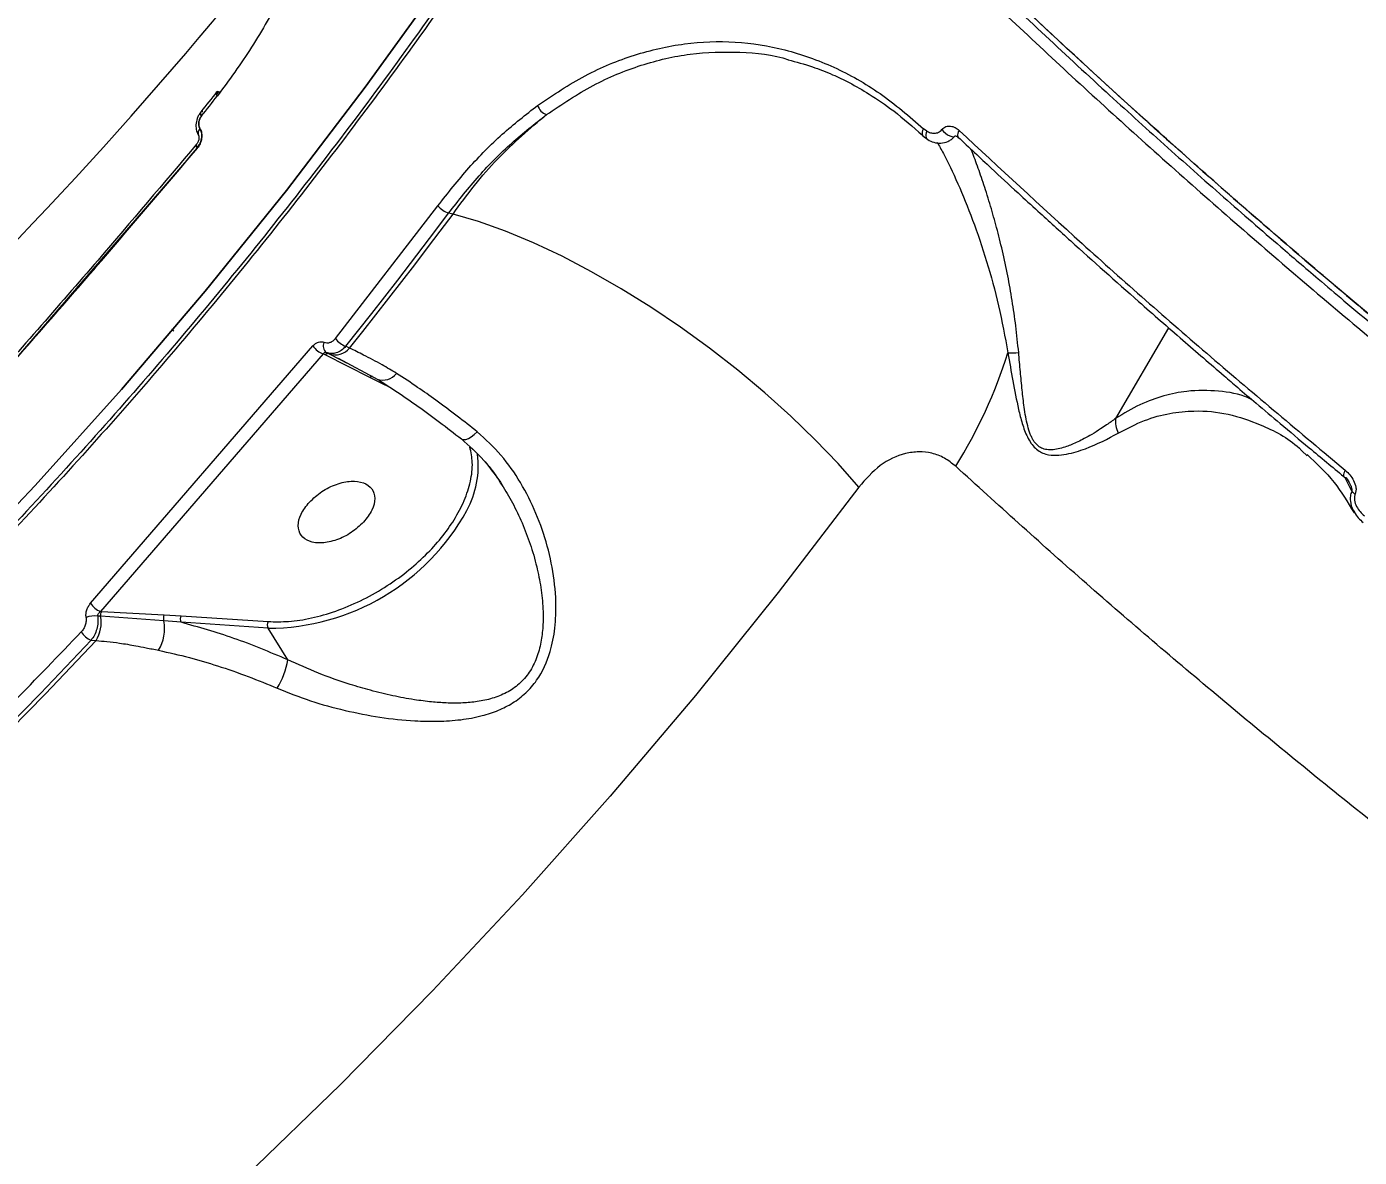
# Model space of a CAD drawing. Header units: millimetres. Extents: x -7083 to 7374, y -8368 to 7509.
# Drawn here: x 2351 to 2493.1, y -2086.2 to -1965.7 of the extents above; entities that cross this region are included whole.
import ezdxf

# ---------------------------------------------------------------- set-up
doc = ezdxf.new("R2010")
doc.units = ezdxf.units.MM
for name, color, linetype in [('DIKOM_ОБЪЕКТ', 7, 'Continuous'), ('DIKOM_РАЗМЕР_ЗОНА', 7, 'Continuous'), ('DIKOM_РАЗМЕР_ОБЪЕКТА', 7, 'Continuous')]:
    doc.layers.add(name, color=color, linetype=linetype)
doc.styles.add('style1', font='arial.ttf', dxfattribs={"width": 0.8})
doc.dimstyles.new('1-50', dxfattribs={"dimtxt": 300, "dimasz": 200, "dimexe": 100, "dimexo": 0, "dimgap": 100, "dimtad": 1, "dimtxsty": 'style1', "dimcen": 200, "dimclrd": 7, "dimclre": 7, "dimclrt": 7, "dimadec": 1, "dimazin": 2, "dimtfac": 1, "dimtmove": 0, "dimatfit": 2, "dimfxl": 0, "dimlwd": 25, "dimlwe": 18, "dimarcsym": 0})

# ---------------------------------------------------------------- blocks, each defined once
blk = doc.blocks.new('*D10')
at = {"layer": 'Defpoints', "color": 0, "transparency": 16777216}
for p in [(-5583.43, 647.96), (4593.55, 648.92), (4593.55, -5902.54)]:
    blk.add_point(p, dxfattribs=at)
at = {"layer": 'DIKOM_РАЗМЕР_ОБЪЕКТА', "color": 7, "lineweight": 18, "transparency": 16777216}
for p, q in [((-5583.43, 647.96), (-5583.43, -6002.54)), ((4593.55, 648.92), (4593.55, -6002.54))]:
    blk.add_line(p, q, dxfattribs=at)
at = {"layer": 'DIKOM_РАЗМЕР_ОБЪЕКТА', "color": 7, "lineweight": 25, "transparency": 16777216}
blk.add_line((-5383.43, -5902.54), (4393.55, -5902.54), dxfattribs=at)
at = {"layer": 'DIKOM_РАЗМЕР_ОБЪЕКТА', "color": 7, "transparency": 16777216}
for points in [[(-5383.43, -5869.2), (-5383.43, -5935.87), (-5583.43, -5902.54)], [(4393.55, -5869.2), (4393.55, -5935.87), (4593.55, -5902.54)]]:
    blk.add_solid(points, dxfattribs=at)
at = {"layer": 'DIKOM_РАЗМЕР_ОБЪЕКТА', "color": 7, "transparency": 16777216, "insert": (-226.13, -5649.37), "char_height": 300, "attachment_point": 5, "style": 'style1'}
blk.add_mtext('10150', dxfattribs=at)
blk = doc.blocks.new('*D11')
at = {"layer": 'Defpoints', "color": 0, "transparency": 16777216}
for p in [(-321.71, 5509.06), (-348.71, -4811.52), (5568.58, -4811.52)]:
    blk.add_point(p, dxfattribs=at)
at = {"layer": 'DIKOM_РАЗМЕР_ОБЪЕКТА', "color": 7, "lineweight": 18, "transparency": 16777216}
for p, q in [((-321.71, 5509.06), (5668.58, 5509.06)), ((-348.71, -4811.52), (5668.58, -4811.52))]:
    blk.add_line(p, q, dxfattribs=at)
at = {"layer": 'DIKOM_РАЗМЕР_ОБЪЕКТА', "color": 7, "lineweight": 25, "transparency": 16777216}
blk.add_line((5568.58, 5309.06), (5568.58, -4611.52), dxfattribs=at)
at = {"layer": 'DIKOM_РАЗМЕР_ОБЪЕКТА', "color": 7, "transparency": 16777216}
for points in [[(5535.25, 5309.06), (5601.91, 5309.06), (5568.58, 5509.06)], [(5535.25, -4611.52), (5601.91, -4611.52), (5568.58, -4811.52)]]:
    blk.add_solid(points, dxfattribs=at)
at = {"layer": 'DIKOM_РАЗМЕР_ОБЪЕКТА', "color": 7, "transparency": 16777216, "insert": (5315.31, 775.23), "char_height": 300, "attachment_point": 5, "rotation": 90, "style": 'style1'}
blk.add_mtext('10300', dxfattribs=at)
blk = doc.blocks.new('*D12')
at = {"layer": 'Defpoints', "color": 0, "transparency": 16777216}
for p in [(-621.71, 7509.06), (-373.6, -6811.53), (7273.89, -6811.53)]:
    blk.add_point(p, dxfattribs=at)
at = {"layer": 'DIKOM_РАЗМЕР_ЗОНА', "color": 7, "lineweight": 18, "transparency": 16777216}
for p, q in [((-621.71, 7509.06), (7373.89, 7509.06)), ((-373.6, -6811.53), (7373.89, -6811.53))]:
    blk.add_line(p, q, dxfattribs=at)
at = {"layer": 'DIKOM_РАЗМЕР_ЗОНА', "color": 7, "lineweight": 25, "transparency": 16777216}
blk.add_line((7273.89, 7309.06), (7273.89, -6611.53), dxfattribs=at)
at = {"layer": 'DIKOM_РАЗМЕР_ЗОНА', "color": 7, "transparency": 16777216}
for points in [[(7240.56, 7309.06), (7307.22, 7309.06), (7273.89, 7509.06)], [(7240.56, -6611.53), (7307.22, -6611.53), (7273.89, -6811.53)]]:
    blk.add_solid(points, dxfattribs=at)
at = {"layer": 'DIKOM_РАЗМЕР_ЗОНА', "color": 7, "transparency": 16777216, "insert": (7020.62, 1288.25), "char_height": 300, "attachment_point": 5, "rotation": 90, "style": 'style1'}
blk.add_mtext('14300', dxfattribs=at)
blk = doc.blocks.new('*D13')
at = {"layer": 'Defpoints', "color": 0, "transparency": 16777216}
for p in [(6593.53, 996.24), (-7083.43, 647.96), (6593.53, -8268.31)]:
    blk.add_point(p, dxfattribs=at)
at = {"layer": 'DIKOM_РАЗМЕР_ЗОНА', "color": 7, "lineweight": 18, "transparency": 16777216}
for p, q in [((6593.53, 996.24), (6593.53, -8368.31)), ((-7083.43, 647.96), (-7083.43, -8368.31))]:
    blk.add_line(p, q, dxfattribs=at)
at = {"layer": 'DIKOM_РАЗМЕР_ЗОНА', "color": 7, "lineweight": 25, "transparency": 16777216}
blk.add_line((-6883.43, -8268.31), (6393.53, -8268.31), dxfattribs=at)
at = {"layer": 'DIKOM_РАЗМЕР_ЗОНА', "color": 7, "transparency": 16777216}
for points in [[(-6883.43, -8234.97), (-6883.43, -8301.64), (-7083.43, -8268.31)], [(6393.53, -8234.97), (6393.53, -8301.64), (6593.53, -8268.31)]]:
    blk.add_solid(points, dxfattribs=at)
at = {"layer": 'DIKOM_РАЗМЕР_ЗОНА', "color": 7, "transparency": 16777216, "insert": (322.1, -8015.03), "char_height": 300, "attachment_point": 5, "style": 'style1'}
blk.add_mtext('13650', dxfattribs=at)

msp = doc.modelspace()

# ---------------------------------------------------------------- linework, layer by layer
at = {"layer": 'DIKOM_ОБЪЕКТ', "color": 7, "linetype": 'Continuous', "lineweight": 15}
for p, q in [((2371.488, -1972.618), (2371.67, -1972.625)), ((2369.346, -1977.276), (2369.357, -1977.295)), ((2369.504, -1976.545), (2369.515, -1976.563)), ((2369.515, -1976.563), (2369.504, -1976.545)), ((2446.569, -1977.34), (2447.077, -1977.727)), ((2446.97, -1976.817), (2446.632, -1976.561)), ((2369.218, -1978.647), (2345.75, -2005.834)), ((2369.173, -1978.545), (2369.489, -1978.179)), ((2369.489, -1978.179), (2369.174, -1978.548)), ((2449.935, -1977.387), (2449.944, -1977.382)), ((2383.945, -1998.939), (2394.871, -1984.781)), ((2396.477, -1985.666), (2396.003, -1985.573)), ((2366.618, -1998.012), (2366.619, -1998.014)), ((2472.758, -1997.788), (2467.109, -2007.444)), ((2357.837, -2027.166), (2381.549, -1999.727)), ((2385.45, -1999.953), (2385.053, -1999.762)), ((2382.638, -2000.576), (2358.908, -2028.037)), ((2382.856, -2000.681), (2382.638, -2000.576)), ((2387.623, -2003.09), (2382.856, -2000.681)), ((2382.974, -2000.421), (2383.281, -2000.569)), ((2383.281, -2000.569), (2384.444, -2001.161)), ((2384.24, -2001.034), (2388.448, -2003.289)), ((2384.444, -2001.161), (2385.133, -2001.512)), ((2388.968, -2003.779), (2387.623, -2003.09)), ((2389.702, -2004.131), (2388.968, -2003.779)), ((2486.965, -2010.897), (2487.533, -2011.437)), ((2491.578, -2013.787), (2491.561, -2013.751)), ((2491.595, -2013.755), (2491.578, -2013.787)), ((2492.276, -2015.209), (2491.578, -2013.787)), ((2358.908, -2028.037), (2359.007, -2028.044)), ((2359.007, -2028.044), (2365.691, -2028.395)), ((2365.691, -2028.395), (2367.499, -2028.485)), ((2367.499, -2028.485), (2376.785, -2029.115)), ((2358.921, -2028.55), (2358.606, -2028.528)), ((2365.657, -2029.04), (2358.921, -2028.55)), ((2367.485, -2029.191), (2365.657, -2029.04)), ((2376.771, -2029.821), (2367.485, -2029.191)), ((2378.872, -2033.186), (2376.771, -2029.821)), ((2357.903, -2031.1), (2358.435, -2031.14))]:
    msp.add_line(p, q, dxfattribs=at)
at = {"layer": 'DIKOM_ОБЪЕКТ', "color": 7, "linetype": 'Continuous', "lineweight": 15, "flags": 128}
for points in [[(2211.185, -2120.659), (2223.23, -2114.413), (2235.099, -2107.83), (2246.784, -2100.915), (2258.279, -2093.673), (2269.576, -2086.107), (2280.666, -2078.224), (2291.544, -2070.029), (2302.201, -2061.526), (2312.631, -2052.721), (2322.827, -2043.62), (2332.783, -2034.23), (2342.491, -2024.555), (2351.945, -2014.603), (2361.14, -2004.38), (2370.069, -1993.893), (2378.726, -1983.148), (2387.106, -1972.153), (2395.203, -1960.915), (2403.012, -1949.441), (2410.528, -1937.739), (2417.746, -1925.816)], [(2417.746, -1925.816), (2410.528, -1937.739), (2403.012, -1949.441), (2395.203, -1960.915), (2387.106, -1972.153), (2378.726, -1983.148), (2370.069, -1993.893), (2361.14, -2004.38), (2351.945, -2014.603), (2342.491, -2024.555), (2332.783, -2034.23), (2322.827, -2043.62), (2312.631, -2052.721), (2302.201, -2061.526), (2291.544, -2070.029), (2280.666, -2078.224), (2269.576, -2086.107), (2258.279, -2093.673), (2246.784, -2100.915), (2235.099, -2107.83), (2223.23, -2114.413), (2211.185, -2120.659)], [(2371.349, -1973.081), (2371.302, -1973.002), (2371.266, -1972.927), (2371.244, -1972.858), (2371.233, -1972.796), (2371.236, -1972.742), (2371.252, -1972.697), (2371.28, -1972.661), (2371.321, -1972.635)], [(2371.488, -1972.618), (2371.279, -1972.885), (2371.259, -1972.909)], [(2371.488, -1972.618), (2371.279, -1972.885), (2371.259, -1972.909)], [(2369.668, -1975.209), (2369.608, -1975.103), (2369.569, -1975.007), (2369.553, -1974.922), (2369.561, -1974.851), (2369.591, -1974.797), (2369.643, -1974.76), (2369.716, -1974.743), (2369.808, -1974.745)], [(2369.641, -1974.761), (2369.6, -1974.787), (2369.572, -1974.823), (2369.556, -1974.869), (2369.553, -1974.923), (2369.563, -1974.985), (2369.586, -1975.055), (2369.621, -1975.13), (2369.668, -1975.209)], [(2369.504, -1976.545), (2369.412, -1976.671), (2369.345, -1976.799), (2369.303, -1976.927), (2369.288, -1977.049), (2369.3, -1977.163), (2369.34, -1977.265), (2369.369, -1977.31)], [(2446.97, -1976.817), (2446.91, -1977.006), (2446.879, -1977.188), (2446.88, -1977.358), (2446.911, -1977.506), (2446.972, -1977.627), (2447.059, -1977.715), (2447.077, -1977.727)], [(2448.586, -1976.658), (2448.759, -1976.86), (2448.968, -1977.05), (2449.197, -1977.213), (2449.427, -1977.335), (2449.64, -1977.406), (2449.818, -1977.422), (2449.935, -1977.387)], [(2450.421, -1976.746), (2450.339, -1976.906), (2450.284, -1977.062), (2450.259, -1977.208), (2450.264, -1977.337), (2450.299, -1977.446), (2450.364, -1977.529), (2450.397, -1977.555)], [(2369.15, -1978.217), (2369.134, -1978.238), (2369.112, -1978.314), (2369.118, -1978.41), (2369.154, -1978.522), (2369.218, -1978.647)], [(2369.218, -1978.647), (2369.154, -1978.522), (2369.118, -1978.41), (2369.112, -1978.314), (2369.134, -1978.238), (2369.142, -1978.226)], [(2385.053, -1999.762), (2386.446, -1998.011), (2387.833, -1996.253), (2389.212, -1994.489), (2390.585, -1992.718), (2391.95, -1990.941), (2393.308, -1989.158), (2394.659, -1987.368), (2396.003, -1985.573)], [(2385.45, -1999.953), (2386.854, -1998.19), (2388.25, -1996.42), (2389.639, -1994.644), (2391.021, -1992.861), (2392.396, -1991.072), (2393.764, -1989.276), (2395.124, -1987.474), (2396.477, -1985.666)], [(2439.73, -2014.778), (2437.515, -2012.254), (2435.095, -2009.721), (2432.49, -2007.201), (2429.724, -2004.718), (2426.823, -2002.294), (2423.814, -1999.952), (2420.722, -1997.712), (2417.578, -1995.596), (2414.408, -1993.622), (2411.243, -1991.808), (2408.112, -1990.171), (2405.042, -1988.726), (2402.061, -1987.487), (2399.198, -1986.463), (2396.477, -1985.666)], [(2397.376, -2009.642), (2397.414, -2009.666), (2397.602, -2009.713), (2397.837, -2009.687), (2398.111, -2009.586), (2398.415, -2009.416), (2398.737, -2009.183), (2399.065, -2008.894)], [(2491.588, -2012.981), (2491.505, -2013.14), (2491.445, -2013.29), (2491.411, -2013.427), (2491.405, -2013.546), (2491.425, -2013.641), (2491.473, -2013.709), (2491.545, -2013.747), (2491.639, -2013.754)], [(2439.73, -2014.778), (2431.154, -2025.999), (2422.319, -2036.985), (2413.23, -2047.731), (2403.891, -2058.231), (2394.308, -2068.479), (2384.486, -2078.47), (2374.43, -2088.197), (2364.145, -2097.657), (2353.638, -2106.842), (2342.915, -2115.749), (2331.98, -2124.372), (2320.841, -2132.708), (2309.503, -2140.75), (2297.972, -2148.495)], [(2312.409, -2074.014), (2318.362, -2068.972), (2324.242, -2063.836), (2330.047, -2058.606), (2335.775, -2053.285), (2341.426, -2047.872), (2346.999, -2042.37), (2352.491, -2036.779), (2357.903, -2031.1)], [(2312.711, -2074.27), (2318.696, -2069.204), (2324.606, -2064.043), (2330.44, -2058.788), (2336.198, -2053.44), (2341.877, -2048), (2347.477, -2042.47), (2352.997, -2036.849), (2358.435, -2031.14)]]:
    msp.add_lwpolyline(points, dxfattribs=at)
at = {"layer": 'DIKOM_ОБЪЕКТ', "color": 7, "linetype": 'Continuous', "lineweight": 15}
for centre, radius, start, end in [((2008.358, -1661.347), 472.974, 304.7428, 321.91328), ((1979.132, -1664.554), 498.724, 321.53748, 321.84878), ((1978.838, -1664.746), 499.135, 321.53748, 321.84878), ((2371.436, -1972.94), 0.326, 80.7772, 110.71769), ((2406.979, -1973.613), 1.55, 197.40913, 249.62819), ((2369.755, -1975.064), 0.324, 80.63815, 110.71854), ((2369.946, -1977.019), 0.648, 132.97604, 205.71058), ((2369.921, -1977.034), 0.622, 130.80276, 204.21312), ((2369.968, -1977.043), 0.66, 133.32441, 202.36624), ((2447.157, -1976.995), 0.681, 140.35934, 210.4109), ((2396.734, -1983.322), 2.367, 218.07776, 252.0056), ((2383.393, -1998.484), 2.224, 213.96973, 250.15825), ((2383.481, -1999.745), 0.846, 152.14358, 233.13759), ((2383.93, -1998.727), 1.953, 250.56838, 321.10583), ((2385.823, -1997.569), 2.324, 216.11824, 250.64667), ((2383.149, -2000.933), 0.387, 70.19898, 139.36021), ((2405.158, -1984.579), 52.904, 328.07653, 342.53101), ((2455.948, -1992.79), 7.677, 267.56783, 276.16238), ((2389.004, -2001.515), 1.847, 250.55214, 321.8823), ((2387.963, -2003.435), 0.484, 103.83425, 134.64952), ((2389.073, -2012.466), 10.098, 331.57458, 6.888), ((2493.239, -2014.407), 1.253, 219.77847, 241.46151), ((2376.736, -2005.61), 24.211, 270.08214, 331.20353), ((2358.276, -2031.163), 2.655, 82.87065, 110.12288), ((2359.788, -2025.862), 2.346, 213.77418, 247.98595), ((2359.655, -2028.415), 0.746, 150.14092, 190.41069), ((2366.358, -2028.753), 0.757, 151.81087, 202.26519), ((2368.118, -2028.851), 0.719, 149.41685, 208.245), ((2355.258, -2029.203), 3.72, 328.6263, 10.11269), ((2361.181, -2029.858), 4.55, 329.38463, 10.35653), ((2377.404, -2029.481), 0.719, 149.41685, 208.245), ((2358.761, -2029.035), 2.236, 211.61868, 247.4565), ((2370.618, -2031.872), 8.358, 328.58827, 350.95371)]:
    msp.add_arc(centre, radius, start, end, dxfattribs=at)
for points, knots in [([(2509.609, -2009.061), (2504.697, -2005.071), (2494.891, -1997.104), (2480.894, -1985.13), (2467.485, -1973.199), (2454.72, -1961.321), (2442.585, -1949.496), (2431.304, -1937.949), (2420.842, -1926.681), (2411.205, -1915.73), (2402.237, -1904.932), (2393.977, -1894.337), (2386.276, -1883.749), (2379.177, -1873.178), (2372.737, -1862.642), (2367.101, -1852.35), (2362.297, -1842.344), (2358.357, -1832.679), (2355.352, -1823.581), (2353.22, -1815.038), (2351.906, -1807.021), (2351.361, -1799.36), (2351.601, -1792.061), (2352.624, -1784.99), (2354.606, -1778.289), (2356.322, -1773.832), (2357.599, -1771.802), (2357.648, -1771.724)], [0, 0, 0, 0, 0.0429057, 0.0856479, 0.1281742, 0.1705873, 0.2129878, 0.2554758, 0.2957082, 0.3361657, 0.376482, 0.4165975, 0.456599, 0.4989939, 0.5414556, 0.5840855, 0.6269734, 0.6697507, 0.7122987, 0.7522986, 0.7922709, 0.8322993, 0.8724688, 0.9128671, 0.955705, 0.9982917, 1, 1, 1, 1]), ([(2352.75, -1785.209), (2352.349, -1787.52), (2351.541, -1792.182), (2351.37, -1799.779), (2351.922, -1806.955), (2352.987, -1813.573), (2353.971, -1818.006), (2354.766, -1821.069), (2355.206, -1822.671), (2355.675, -1824.289), (2356.172, -1825.924), (2356.699, -1827.575), (2357.741, -1830.7), (2359.484, -1835.461), (2362.234, -1842.063), (2365.539, -1849.141), (2369.286, -1856.386), (2373.447, -1863.761), (2377.797, -1870.913), (2381.083, -1875.973), (2382.949, -1878.755), (2383.419, -1879.452), (2383.894, -1880.153), (2384.374, -1880.856), (2384.858, -1881.563), (2385.347, -1882.272), (2385.841, -1882.985), (2386.588, -1884.056), (2387.728, -1885.676), (2389.416, -1888.039), (2391.567, -1890.993), (2394.216, -1894.55), (2397.404, -1898.722), (2401.17, -1903.515), (2405.564, -1908.937), (2410.128, -1914.388), (2414.768, -1919.77), (2419.379, -1924.982), (2423.169, -1929.153), (2425.953, -1932.164), (2427.574, -1933.904), (2429.238, -1935.676), (2430.945, -1937.478), (2432.696, -1939.312), (2434.492, -1941.177), (2436.332, -1943.073), (2440.929, -1947.769), (2448.341, -1955.15), (2458.75, -1965.099), (2469.148, -1974.673), (2479.469, -1983.856), (2489.66, -1992.632), (2499.642, -2000.995), (2506.342, -2006.417), (2509.609, -2009.061)], [0, 0, 0, 0, 0.0448233, 0.0904084, 0.1367554, 0.1677635, 0.1991034, 0.2073667, 0.2156528, 0.2239616, 0.2322932, 0.2406475, 0.2490247, 0.279393, 0.3112487, 0.3445917, 0.3794221, 0.4113036, 0.4443369, 0.4743594, 0.4773563, 0.4803617, 0.4833758, 0.4863985, 0.4894298, 0.4924696, 0.4955181, 0.4985752, 0.5062018, 0.5162332, 0.5286695, 0.543639, 0.561052, 0.5809084, 0.6032081, 0.6279513, 0.6476494, 0.6686615, 0.6909876, 0.6978166, 0.7047597, 0.7118169, 0.7189881, 0.7262734, 0.7336728, 0.7411863, 0.7488139, 0.7894231, 0.8284573, 0.8659162, 0.9018, 0.9361086, 0.9688419, 1, 1, 1, 1]), ([(2352.658, -1785.833), (2352.458, -1786.755), (2351.896, -1789.354), (2351.42, -1794.219), (2351.286, -1800.447), (2351.795, -1807.341), (2353.052, -1815.39), (2355.358, -1824.721), (2359.029, -1835.452), (2363.832, -1846.64), (2369.75, -1858.249), (2376.758, -1870.235), (2384.84, -1882.566), (2393.966, -1895.207), (2404.119, -1908.126), (2415.264, -1921.282), (2427.094, -1934.332), (2439.495, -1947.217), (2452.366, -1959.894), (2463.431, -1970.255), (2472.266, -1978.25), (2478.476, -1983.755), (2483.283, -1987.934), (2486.661, -1990.836), (2488.906, -1992.753), (2491.657, -1995.086), (2495.088, -1997.968), (2499.222, -2001.404), (2504.068, -2005.385), (2507.578, -2008.216), (2509.444, -2009.721)], [0, 0, 0, 0, 0.0181642, 0.0511832, 0.0904666, 0.129747, 0.1690248, 0.2225792, 0.2761292, 0.3297719, 0.3833584, 0.4368992, 0.4904372, 0.5439733, 0.597509, 0.6511298, 0.7047126, 0.7546756, 0.8046376, 0.8545988, 0.8765839, 0.8985669, 0.919252, 0.9256668, 0.9326599, 0.9417851, 0.9530838, 0.966569, 0.9822256, 1, 1, 1, 1]), ([(2380.247, -1902.735), (2380.968, -1904.186), (2382.408, -1907.088), (2384.042, -1912.222), (2385.237, -1917.819), (2385.922, -1923.844), (2386.071, -1930.171), (2385.657, -1936.686), (2384.669, -1943.272), (2383.1, -1949.815), (2380.962, -1956.185), (2378.273, -1962.26), (2375.1, -1967.99), (2372.6, -1971.383), (2371.349, -1973.081)], [0, 0, 0, 0, 0.0836186, 0.1671647, 0.2504175, 0.3338511, 0.4173022, 0.5004885, 0.583737, 0.6671369, 0.7504577, 0.8333948, 0.9166264, 1, 1, 1, 1]), ([(2418.589, -1926.561), (2417.296, -1928.77), (2413.894, -1934.576), (2408.111, -1943.79), (2401.271, -1954.217), (2394.181, -1964.46), (2386.858, -1974.521), (2379.3, -1984.392), (2371.513, -1994.068), (2363.499, -2003.543), (2355.264, -2012.812), (2346.81, -2021.87), (2338.141, -2030.71), (2329.262, -2039.328), (2320.178, -2047.719), (2310.892, -2055.878), (2301.409, -2063.8), (2291.733, -2071.479), (2281.87, -2078.912), (2271.824, -2086.094), (2261.601, -2093.02), (2251.204, -2099.686), (2240.642, -2106.091), (2229.912, -2112.216), (2220.254, -2117.455), (2214.114, -2120.531), (2211.656, -2121.762)], [0, 0, 0, 0, 0.0261507, 0.068762, 0.1114069, 0.1540851, 0.1967962, 0.2395401, 0.2823164, 0.3251252, 0.3679661, 0.4108392, 0.4537444, 0.4966816, 0.5396508, 0.5826521, 0.6256853, 0.6687507, 0.7118481, 0.7549777, 0.7981395, 0.8413336, 0.8845601, 0.927819, 0.9711104, 1, 1, 1, 1]), ([(2418.763, -1926.952), (2422.541, -1931.085), (2430.102, -1939.358), (2442.453, -1951.94), (2455.518, -1964.618), (2469.34, -1977.374), (2483.864, -1990.168), (2499.059, -2002.967), (2514.887, -2015.735), (2531.306, -2028.437), (2548.274, -2041.038), (2563.776, -2052.096), (2577.643, -2061.664), (2589.767, -2069.813), (2602.182, -2077.937), (2614.876, -2086.023), (2627.838, -2094.057), (2641.053, -2102.022), (2656.331, -2110.974), (2673.749, -2120.827), (2693.355, -2131.457), (2713.301, -2141.803), (2733.532, -2151.816), (2749.428, -2159.301), (2760.908, -2164.519), (2767.936, -2167.654), (2774.974, -2170.734), (2782.019, -2173.755), (2789.067, -2176.717), (2796.116, -2179.618), (2807.309, -2184.124), (2822.606, -2190.023), (2841.261, -2196.737), (2859.178, -2202.726), (2876.33, -2208.021), (2893.234, -2212.781), (2909.832, -2216.98), (2926.068, -2220.589), (2941.884, -2223.582), (2957.221, -2225.932), (2972.019, -2227.617), (2986.217, -2228.613), (2999.756, -2228.899), (3012.574, -2228.454), (3024.617, -2227.267), (3035.799, -2225.305), (3046.16, -2222.621), (3052.213, -2220.185), (3055.252, -2218.962)], [0, 0, 0, 0, 0.0248239, 0.0496902, 0.074599, 0.0995502, 0.1245438, 0.1495798, 0.1746582, 0.1997791, 0.2249424, 0.2501481, 0.2668666, 0.2837596, 0.3008272, 0.3180694, 0.3354861, 0.3530774, 0.3708432, 0.3960072, 0.4215132, 0.4473613, 0.4735514, 0.5000836, 0.5092169, 0.5183856, 0.5275897, 0.5368291, 0.5461038, 0.5554139, 0.5647593, 0.5906387, 0.6167852, 0.6407872, 0.66501, 0.6894536, 0.714118, 0.7390032, 0.7641093, 0.7894361, 0.8149838, 0.8407523, 0.8667415, 0.8929516, 0.9193825, 0.9460342, 0.9729067, 1, 1, 1, 1]), ([(2405.499, -1974.077), (2407.177, -1972.957), (2410.52, -1970.726), (2415.796, -1968.572), (2421.157, -1967.349), (2426.548, -1967.164), (2431.897, -1967.997), (2437.084, -1969.858), (2442.077, -1972.638), (2445.112, -1975.252), (2446.632, -1976.561)], [0, 0, 0, 0, 0.1258841, 0.2507513, 0.3753422, 0.5006865, 0.6251008, 0.7504822, 0.8750158, 1, 1, 1, 1]), ([(2406.439, -1975.067), (2408.082, -1973.967), (2411.354, -1971.776), (2416.519, -1969.663), (2421.774, -1968.426), (2427.039, -1968.327), (2430.574, -1968.626), (2432.266, -1969.225), (2432.272, -1969.227)], [0, 0, 0, 0, 0.2012359, 0.400856, 0.6000289, 0.8004147, 0.9993095, 1, 1, 1, 1]), ([(2432.204, -1969.208), (2433.064, -1969.444), (2434.638, -1969.875), (2436.805, -1970.713), (2438.844, -1971.695), (2441.032, -1972.956), (2443.67, -1974.751), (2445.503, -1976.37), (2446.513, -1977.262)], [0, 0, 0, 0, 0.1765639, 0.3230302, 0.4425838, 0.5877325, 0.7730012, 1, 1, 1, 1]), ([(2394.871, -1984.781), (2395.954, -1983.407), (2398.122, -1980.656), (2401.691, -1977.057), (2404.23, -1975.07), (2405.499, -1974.077)], [0, 0, 0, 0, 0.3332234, 0.6667398, 1, 1, 1, 1]), ([(2369.585, -1974.803), (2369.511, -1974.908), (2369.365, -1975.111), (2369.165, -1975.567), (2369.052, -1976.143), (2369.104, -1976.777), (2369.268, -1977.115), (2369.345, -1977.275)], [0, 0, 0, 0, 0.1478004, 0.2888271, 0.5509132, 0.7874905, 1, 1, 1, 1]), ([(2369.504, -1976.545), (2369.457, -1976.438), (2369.362, -1976.224), (2369.38, -1975.829), (2369.488, -1975.474), (2369.608, -1975.298), (2369.668, -1975.209)], [0, 0, 0, 0, 0.2797673, 0.559852, 0.7798294, 1, 1, 1, 1]), ([(2369.668, -1975.209), (2369.6, -1975.311), (2369.465, -1975.514), (2369.371, -1975.891), (2369.375, -1976.262), (2369.461, -1976.45), (2369.504, -1976.545)], [0, 0, 0, 0, 0.2500201, 0.4999143, 0.7497084, 1, 1, 1, 1]), ([(2396.003, -1985.573), (2397.069, -1984.221), (2399.196, -1981.526), (2402.701, -1977.994), (2405.19, -1976.044), (2406.439, -1975.067)], [0, 0, 0, 0, 0.3340171, 0.6659828, 1, 1, 1, 1]), ([(2396.477, -1985.666), (2397.233, -1984.631), (2398.743, -1982.564), (2401.991, -1978.83), (2404.664, -1976.568), (2406.439, -1975.066)], [0, 0, 0, 0, 0.2519518, 0.5032918, 1, 1, 1, 1]), ([(2369.356, -1977.293), (2369.362, -1977.303), (2369.373, -1977.326), (2369.392, -1977.393), (2369.403, -1977.489), (2369.4, -1977.613), (2369.377, -1977.759), (2369.328, -1977.918), (2369.253, -1978.08), (2369.185, -1978.17), (2369.15, -1978.217)], [0, 0, 0, 0, 0.0969343, 0.1996657, 0.3092955, 0.4279722, 0.5564055, 0.6945795, 0.8427946, 1, 1, 1, 1]), ([(2369.515, -1976.563), (2369.551, -1976.633), (2369.625, -1976.774), (2369.706, -1977.114), (2369.706, -1977.593), (2369.544, -1978.183), (2369.327, -1978.492), (2369.218, -1978.647)], [0, 0, 0, 0, 0.1257369, 0.251488, 0.5008063, 0.75027, 1, 1, 1, 1]), ([(2369.218, -1978.647), (2369.338, -1978.471), (2369.58, -1978.121), (2369.716, -1977.498), (2369.694, -1976.951), (2369.575, -1976.692), (2369.515, -1976.563)], [0, 0, 0, 0, 0.279515, 0.5589463, 0.7793103, 1, 1, 1, 1]), ([(2446.97, -1976.817), (2447.1, -1976.884), (2447.361, -1977.017), (2447.79, -1977.072), (2448.15, -1976.993), (2448.418, -1976.838), (2448.53, -1976.717), (2448.586, -1976.658)], [0, 0, 0, 0, 0.2494093, 0.4992534, 0.748834, 0.876966, 1, 1, 1, 1]), ([(2448.586, -1976.658), (2448.65, -1976.591), (2448.782, -1976.453), (2449.1, -1976.297), (2449.523, -1976.261), (2450.007, -1976.413), (2450.283, -1976.635), (2450.421, -1976.746)], [0, 0, 0, 0, 0.1229358, 0.2514268, 0.5009267, 0.7504741, 1, 1, 1, 1]), ([(2449.935, -1977.387), (2449.948, -1977.37), (2449.982, -1977.326), (2450.099, -1977.335), (2450.252, -1977.447), (2450.361, -1977.527)], [0, 0, 0, 0, 0.1568078, 0.396823, 1, 1, 1, 1]), ([(2450.421, -1976.746), (2454.747, -1980.763), (2463.408, -1988.802), (2477.151, -2000.901), (2486.773, -2008.952), (2491.588, -2012.981)], [0, 0, 0, 0, 0.3328096, 0.666143, 1, 1, 1, 1]), ([(2369.143, -1978.225), (2365.657, -1982.344), (2357.953, -1991.445), (2350.015, -2000.476), (2345.668, -2005.42)], [0, 0, 0, 0, 0.452482, 1, 1, 1, 1]), ([(2345.75, -2005.834), (2350.193, -2000.778), (2358.128, -1991.749), (2365.829, -1982.65), (2369.218, -1978.647)], [0, 0, 0, 0, 0.559995, 1, 1, 1, 1]), ([(2447.077, -1977.727), (2447.29, -1977.835), (2447.728, -1978.057), (2448.481, -1978.143), (2449.127, -1977.996), (2449.618, -1977.714), (2449.828, -1977.498), (2449.935, -1977.387)], [0, 0, 0, 0, 0.2258772, 0.4639427, 0.7200864, 0.8574079, 1, 1, 1, 1]), ([(2448.082, -1978.004), (2448.297, -1978.383), (2448.928, -1979.493), (2450.287, -1982.338), (2451.884, -1986.22), (2453.384, -1990.645), (2454.689, -1995.413), (2455.31, -1998.774), (2455.622, -2000.461)], [0, 0, 0, 0, 0.0939781, 0.2755976, 0.4562269, 0.6379564, 0.8182154, 1, 1, 1, 1]), ([(2450.304, -1977.454), (2451.483, -1978.56), (2453.597, -1980.543), (2456.45, -1983.179), (2458.688, -1985.231), (2460.562, -1986.939), (2464.106, -1990.147), (2468.657, -1994.208), (2474.133, -1999.002), (2477.669, -2002.055), (2480.29, -2004.298), (2482.278, -2005.991), (2484.818, -2008.139), (2487.922, -2010.745), (2490.2, -2012.633), (2491.431, -2013.654)], [0, 0, 0, 0, 0.0917466, 0.1645885, 0.2185686, 0.2618569, 0.3060344, 0.4843759, 0.5980733, 0.7029637, 0.7372337, 0.7839018, 0.8432368, 0.9152592, 1, 1, 1, 1]), ([(2456.772, -2000.423), (2456.676, -1999.475), (2456.487, -1997.605), (2456.09, -1994.878), (2455.612, -1992.195), (2455.053, -1989.589), (2454.435, -1987.107), (2453.77, -1984.75), (2453.073, -1982.535), (2452.386, -1980.568), (2451.909, -1979.271), (2451.711, -1978.787), (2451.701, -1978.761)], [0, 0, 0, 0, 0.1123256, 0.2216325, 0.3303759, 0.4450289, 0.5555544, 0.6620498, 0.7774608, 0.888061, 0.9940508, 1, 1, 1, 1]), ([(2366.556, -1997.854), (2366.585, -1997.961), (2366.614, -1998.072), (2366.708, -1998.137), (2366.711, -1998.14)], [0, 0, 0, 0, 0.9646596, 1, 1, 1, 1]), ([(2381.549, -1999.727), (2381.637, -1999.636), (2381.814, -1999.453), (2382.125, -1999.304), (2382.442, -1999.253), (2382.636, -1999.317), (2382.733, -1999.35)], [0, 0, 0, 0, 0.2505986, 0.5006239, 0.7504884, 1, 1, 1, 1]), ([(2383.945, -1998.939), (2383.856, -1999.036), (2383.678, -1999.229), (2383.36, -1999.391), (2383.033, -1999.448), (2382.833, -1999.382), (2382.733, -1999.35)], [0, 0, 0, 0, 0.2507927, 0.500723, 0.7505005, 1, 1, 1, 1]), ([(2385.053, -1999.762), (2384.896, -1999.92), (2384.584, -2000.235), (2384.036, -2000.497), (2383.478, -2000.587), (2383.142, -2000.476), (2382.974, -2000.421)], [0, 0, 0, 0, 0.2501853, 0.4999203, 0.7499354, 1, 1, 1, 1]), ([(2390.457, -2002.655), (2389.947, -2002.347), (2388.757, -2001.628), (2387.053, -2000.751), (2385.942, -2000.198), (2385.45, -1999.953)], [0, 0, 0, 0, 0.2948345, 0.6880957, 1, 1, 1, 1]), ([(2382.638, -2000.576), (2382.66, -2000.542), (2382.704, -2000.475), (2382.79, -2000.416), (2382.882, -2000.392), (2382.943, -2000.412), (2382.974, -2000.421)], [0, 0, 0, 0, 0.2572967, 0.5097976, 0.7567793, 1, 1, 1, 1]), ([(2455.622, -2000.461), (2455.798, -2001.46), (2456.151, -2003.463), (2456.626, -2005.999), (2457.134, -2008.005), (2457.574, -2009.229), (2458.071, -2010.101), (2458.536, -2010.652), (2459.076, -2011.043), (2459.835, -2011.345), (2460.789, -2011.42), (2462.23, -2011.233), (2464.581, -2010.51), (2466.268, -2009.616), (2467.388, -2009.023)], [0, 0, 0, 0, 0.1242963, 0.2493096, 0.3123712, 0.3758855, 0.4081928, 0.440654, 0.4730198, 0.505318, 0.5688864, 0.6313514, 0.7554132, 1, 1, 1, 1]), ([(2467.104, -2007.456), (2466.788, -2007.687), (2466.27, -2008.067), (2465.42, -2008.633), (2464.628, -2009.123), (2463.811, -2009.583), (2463.097, -2009.944), (2462.463, -2010.229), (2461.83, -2010.475), (2461.175, -2010.677), (2460.478, -2010.806), (2459.817, -2010.811), (2459.223, -2010.65), (2458.721, -2010.317), (2458.384, -2009.891), (2458.158, -2009.481), (2457.936, -2008.972), (2457.713, -2008.23), (2457.513, -2007.264), (2457.316, -2005.988), (2457.135, -2004.385), (2456.953, -2002.436), (2456.834, -2001.108), (2456.772, -2000.423)], [0, 0, 0, 0, 0.0758574, 0.1245572, 0.192692, 0.2490672, 0.2957761, 0.3372592, 0.3735467, 0.4166035, 0.4585933, 0.4983011, 0.5312098, 0.560931, 0.5906897, 0.6067032, 0.6237815, 0.6634893, 0.7056591, 0.7491724, 0.8275178, 0.9110758, 1, 1, 1, 1]), ([(2399.065, -2008.894), (2398.352, -2008.325), (2396.864, -2007.14), (2394.742, -2005.562), (2392.574, -2004.027), (2391.202, -2003.138), (2390.457, -2002.655)], [0, 0, 0, 0, 0.2408505, 0.501848, 0.7291689, 1, 1, 1, 1]), ([(2388.385, -2003.254), (2389.828, -2004.181), (2392.724, -2006.043), (2395.819, -2008.438), (2397.373, -2009.64)], [0, 0, 0, 0, 0.4981521, 1, 1, 1, 1]), ([(2481.674, -2005.475), (2481.532, -2005.403), (2480.429, -2004.843), (2478.102, -2004.492), (2475.09, -2004.419), (2472.262, -2004.99), (2469.739, -2005.875), (2467.98, -2006.925), (2467.109, -2007.444)], [0, 0, 0, 0, 0.0356718, 0.2766848, 0.516502, 0.6796547, 0.8414187, 1, 1, 1, 1]), ([(2467.388, -2009.023), (2468.326, -2008.533), (2470.211, -2007.549), (2472.897, -2006.855), (2475.903, -2006.551), (2479.156, -2006.883), (2482.918, -2008.202), (2485.546, -2009.536), (2486.874, -2010.81), (2486.965, -2010.897)], [0, 0, 0, 0, 0.1215688, 0.2441379, 0.3663519, 0.5497774, 0.7347825, 0.9818753, 1, 1, 1, 1]), ([(2467.104, -2007.456), (2467.091, -2007.717), (2467.066, -2008.237), (2467.281, -2008.761), (2467.388, -2009.023)], [0, 0, 0, 0, 0.5001139, 1, 1, 1, 1]), ([(2467.109, -2007.444), (2467.108, -2007.446), (2467.106, -2007.45), (2467.104, -2007.454), (2467.104, -2007.456), (2467.104, -2007.456)], [0, 0, 0, 0, 0.5746885, 0.799788, 1, 1, 1, 1]), ([(2377.751, -2036.228), (2378.918, -2036.69), (2381.253, -2037.615), (2384.956, -2038.621), (2388.689, -2039.353), (2392.009, -2039.712), (2394.885, -2039.776), (2397.291, -2039.619), (2399.448, -2039.227), (2401.296, -2038.621), (2402.872, -2037.823), (2404.262, -2036.762), (2405.772, -2035.022), (2406.677, -2033.033), (2407.15, -2031.093), (2407.351, -2029.788), (2407.507, -2027.652), (2407.343, -2024.692), (2406.601, -2021.041), (2405.394, -2017.531), (2403.743, -2014.268), (2401.682, -2011.28), (2399.939, -2009.69), (2399.065, -2008.894)], [0, 0, 0, 0, 0.0624741, 0.125065, 0.1873409, 0.2498758, 0.2919389, 0.3339672, 0.3747903, 0.4072249, 0.4374468, 0.4691553, 0.5002048, 0.5586356, 0.5797997, 0.6020607, 0.6255581, 0.6879946, 0.7506604, 0.8130007, 0.8756723, 0.9376942, 1, 1, 1, 1]), ([(2397.373, -2009.64), (2398.198, -2010.369), (2399.856, -2011.834), (2401.15, -2013.741), (2401.799, -2014.698)], [0, 0, 0, 0, 0.4977244, 1, 1, 1, 1]), ([(2376.785, -2029.115), (2377.498, -2029.131), (2378.959, -2029.164), (2381.4, -2028.778), (2383.988, -2028.046), (2386.625, -2026.945), (2389.176, -2025.531), (2391.52, -2023.876), (2393.561, -2022.077), (2395.275, -2020.193), (2396.674, -2018.231), (2397.743, -2016.191), (2398.402, -2014.13), (2398.634, -2012.184), (2398.395, -2011.053), (2398.281, -2010.515)], [0, 0, 0, 0, 0.0730383, 0.149563, 0.228602, 0.3089611, 0.3893201, 0.4683592, 0.5448838, 0.6179221, 0.6909604, 0.7674851, 0.8465242, 0.9268832, 1, 1, 1, 1]), ([(2450.061, -2012.554), (2449.669, -2012.242), (2448.885, -2011.616), (2447.533, -2011.12), (2446.124, -2010.96), (2444.238, -2011.218), (2441.92, -2012.289), (2440.46, -2013.948), (2439.73, -2014.778)], [0, 0, 0, 0, 0.124917, 0.2502375, 0.3749282, 0.5004433, 0.7499019, 1, 1, 1, 1]), ([(2487.511, -2011.298), (2488.51, -2012.233), (2490.384, -2013.987), (2491.84, -2016.382), (2492.52, -2017.502)], [0, 0, 0, 0, 0.532903, 1, 1, 1, 1]), ([(2399.756, -2011.935), (2399.949, -2012.152), (2400.656, -2012.951), (2401.68, -2014.464), (2402.857, -2016.466), (2403.867, -2018.586), (2404.741, -2020.865), (2405.41, -2023.167), (2405.873, -2025.489), (2406.097, -2027.633), (2406.09, -2029.589), (2405.881, -2031.344), (2405.435, -2032.999), (2404.664, -2034.543), (2403.561, -2035.817), (2402.194, -2036.743), (2400.673, -2037.339), (2399.105, -2037.669), (2397.458, -2037.816), (2395.832, -2037.812), (2394.106, -2037.686), (2392.215, -2037.442), (2390.039, -2037.035), (2387.755, -2036.48), (2385.098, -2035.701), (2382.111, -2034.663), (2379.951, -2033.678), (2378.872, -2033.186)], [0, 0, 0, 0, 0.0169411, 0.062269, 0.10516, 0.1504253, 0.1961902, 0.243949, 0.2863235, 0.3302216, 0.3659942, 0.3974092, 0.4310651, 0.4645211, 0.498172, 0.5316527, 0.5652298, 0.598674, 0.6298963, 0.6656616, 0.6961248, 0.7324294, 0.7771049, 0.8236742, 0.8661135, 0.9331089, 1, 1, 1, 1]), ([(2971.326, -2248.907), (2968.467, -2249.28), (2962.76, -2250.023), (2953.532, -2250.577), (2943.866, -2250.724), (2933.74, -2250.429), (2924.111, -2249.771), (2915.128, -2248.874), (2906.91, -2247.85), (2898.516, -2246.607), (2889.957, -2245.151), (2881.244, -2243.486), (2872.39, -2241.617), (2860.83, -2238.957), (2846.422, -2235.269), (2829.022, -2230.267), (2811.407, -2224.683), (2796.14, -2219.421), (2783.376, -2214.756), (2773.181, -2210.881), (2762.986, -2206.861), (2752.802, -2202.704), (2742.64, -2198.416), (2732.511, -2194.007), (2721.517, -2189.077), (2709.671, -2183.591), (2697, -2177.516), (2684.447, -2171.298), (2672.03, -2164.95), (2659.765, -2158.487), (2647.438, -2151.8), (2635.063, -2144.889), (2622.66, -2137.758), (2610.468, -2130.548), (2598.502, -2123.273), (2586.774, -2115.946), (2574.283, -2107.933), (2561.093, -2099.215), (2547.286, -2089.784), (2533.886, -2080.324), (2520.908, -2070.858), (2507.134, -2060.473), (2492.682, -2049.156), (2477.733, -2036.912), (2463.438, -2024.697), (2454.514, -2016.596), (2450.061, -2012.554)], [0, 0, 0, 0, 0.0251762, 0.0502458, 0.075209, 0.100066, 0.1248168, 0.1429873, 0.1610638, 0.1790464, 0.1969351, 0.21473, 0.2324311, 0.2500384, 0.282696, 0.3149379, 0.3467642, 0.378175, 0.3959391, 0.4135675, 0.4310603, 0.4484175, 0.4656392, 0.4827252, 0.4996757, 0.521074, 0.5422607, 0.5632358, 0.5839991, 0.6045509, 0.624891, 0.6461777, 0.6672639, 0.6881494, 0.7088341, 0.7293181, 0.7496013, 0.7750478, 0.8002652, 0.8252533, 0.8500121, 0.8745413, 0.9060952, 0.9375232, 0.968825, 1, 1, 1, 1]), ([(2491.588, -2012.981), (2491.758, -2013.138), (2492.096, -2013.451), (2492.496, -2014.057), (2492.709, -2014.645), (2492.747, -2015.154), (2492.675, -2015.39), (2492.64, -2015.508)], [0, 0, 0, 0, 0.2507153, 0.4997798, 0.7495254, 0.8750611, 1, 1, 1, 1]), ([(2491.639, -2013.754), (2491.814, -2013.973), (2491.997, -2014.204), (2492.117, -2014.517), (2492.123, -2014.532)], [0, 0, 0, 0, 0.9507015, 1, 1, 1, 1]), ([(2492.276, -2015.209), (2492.217, -2015.384), (2492.101, -2015.726), (2492.115, -2016.429), (2492.268, -2017.044), (2492.519, -2017.39), (2492.573, -2017.465)], [0, 0, 0, 0, 0.2375544, 0.4656068, 0.8849056, 1, 1, 1, 1]), ([(2492.123, -2014.532), (2492.173, -2014.642), (2492.246, -2014.801), (2492.289, -2015.018), (2492.293, -2015.135), (2492.281, -2015.186), (2492.276, -2015.209)], [0, 0, 0, 0, 0.5576142, 0.8118529, 0.9140211, 1, 1, 1, 1]), ([(2492.64, -2015.508), (2492.607, -2015.617), (2492.54, -2015.834), (2492.569, -2016.306), (2492.768, -2016.85), (2493.143, -2017.406), (2493.46, -2017.694), (2493.619, -2017.839)], [0, 0, 0, 0, 0.125053, 0.2503988, 0.5001135, 0.7492717, 1, 1, 1, 1]), ([(2492.52, -2017.427), (2492.665, -2017.646), (2492.951, -2018.077), (2493.316, -2018.401), (2493.497, -2018.561)], [0, 0, 0, 0, 0.5074759, 1, 1, 1, 1]), ([(2357.363, -2028.67), (2357.356, -2028.537), (2357.342, -2028.272), (2357.434, -2027.862), (2357.595, -2027.478), (2357.757, -2027.27), (2357.837, -2027.166)], [0, 0, 0, 0, 0.250145, 0.5002944, 0.7503473, 1, 1, 1, 1]), ([(2358.606, -2028.528), (2358.61, -2028.484), (2358.619, -2028.394), (2358.686, -2028.26), (2358.782, -2028.136), (2358.865, -2028.07), (2358.908, -2028.037)], [0, 0, 0, 0, 0.2342408, 0.4797597, 0.7357557, 1, 1, 1, 1]), ([(2357.363, -2028.67), (2357.37, -2028.807), (2357.383, -2029.081), (2357.284, -2029.502), (2357.112, -2029.895), (2356.942, -2030.103), (2356.857, -2030.207)], [0, 0, 0, 0, 0.25043, 0.5004767, 0.7503939, 1, 1, 1, 1]), ([(2358.606, -2028.528), (2358.623, -2028.757), (2358.657, -2029.213), (2358.526, -2029.917), (2358.281, -2030.576), (2358.029, -2030.925), (2357.903, -2031.1)], [0, 0, 0, 0, 0.2520092, 0.5025833, 0.7518916, 1, 1, 1, 1]), ([(2378.872, -2033.186), (2376.95, -2032.377), (2373.111, -2030.762), (2369.358, -2029.714), (2367.485, -2029.191)], [0, 0, 0, 0, 0.5008852, 1, 1, 1, 1]), ([(2358.435, -2031.14), (2358.816, -2031.169), (2359.643, -2031.232), (2361.049, -2031.411), (2362.44, -2031.643), (2363.825, -2031.913), (2364.647, -2032.083), (2365.097, -2032.175)], [0, 0, 0, 0, 0.1771021, 0.3848347, 0.6442005, 0.8052414, 1, 1, 1, 1]), ([(2365.097, -2032.175), (2366.191, -2032.42), (2368.25, -2032.881), (2371.452, -2033.834), (2374.582, -2034.913), (2376.718, -2035.8), (2377.751, -2036.228)], [0, 0, 0, 0, 0.2654265, 0.500016, 0.7581797, 1, 1, 1, 1])]:
    msp.add_open_spline(points, degree=3, knots=knots, dxfattribs=at)
for points in [[(2418.763, -1926.952), (2414.539, -1933.928), (2406.09, -1947.88), (2392.263, -1967.938), (2377.626, -1987.307), (2362.123, -2005.888), (2345.808, -2023.661), (2328.707, -2040.586), (2310.858, -2056.629), (2292.293, -2071.757), (2273.055, -2085.946), (2253.169, -2099.142), (2232.722, -2111.415), (2218.627, -2118.727), (2211.58, -2122.383)], [(2381.171, -2016.373), (2381.591, -2015.981), (2382.429, -2015.197), (2384.053, -2014.407), (2385.646, -2014.066), (2387.005, -2014.241), (2387.915, -2014.904), (2388.23, -2015.949), (2387.941, -2017.232), (2387.275, -2018.08), (2386.943, -2018.504)], [(2386.943, -2018.504), (2386.524, -2018.896), (2385.685, -2019.679), (2384.061, -2020.47), (2382.468, -2020.811), (2381.11, -2020.635), (2380.2, -2019.973), (2379.885, -2018.928), (2380.173, -2017.644), (2380.839, -2016.797), (2381.171, -2016.373)], [(2311.463, -2073.025), (2316.724, -2068.528), (2327.246, -2059.534), (2342.392, -2045.248), (2352.035, -2035.221), (2356.857, -2030.207)]]:
    msp.add_open_spline(points, degree=3, dxfattribs=at)

# ---------------------------------------------------------------- dimensions: what is measured, and where the dimension line sits
at = {"layer": 'DIKOM_РАЗМЕР_ЗОНА'}
dim = msp.add_linear_dim(base=(7273.891, -6811.526), p1=(-621.712, 7509.064), p2=(-373.605, -6811.526), angle=90, text='14300', dimstyle='1-50', dxfattribs=at)
dim.commit()
dim.dimension.update_dxf_attribs({"geometry": '*D12', "text_midpoint": (7273.891, 1288.251), "dimtype": 160})
dim = msp.add_linear_dim(base=(6593.528, -8268.308), p1=(-7083.425, 647.956), p2=(6593.528, 996.237), text='13650', dimstyle='1-50', dxfattribs=at)
dim.commit()
dim.dimension.update_dxf_attribs({"geometry": '*D13', "text_midpoint": (322.101, -8268.308), "dimtype": 160})
at = {"layer": 'DIKOM_РАЗМЕР_ОБЪЕКТА'}
dim = msp.add_linear_dim(base=(5568.58, -4811.525), p1=(-321.712, 5509.064), p2=(-348.712, -4811.525), angle=90, text='10300', dimstyle='1-50', dxfattribs=at)
dim.commit()
dim.dimension.update_dxf_attribs({"geometry": '*D11', "text_midpoint": (5568.58, 775.227), "dimtype": 160})
dim = msp.add_linear_dim(base=(4593.55, -5902.538), p1=(-5583.425, 647.956), p2=(4593.55, 648.921), text='10150', dimstyle='1-50', dxfattribs=at)
dim.commit()
dim.dimension.update_dxf_attribs({"geometry": '*D10', "text_midpoint": (-226.127, -5902.538), "dimtype": 160})

doc.saveas('drawing.dxf')
